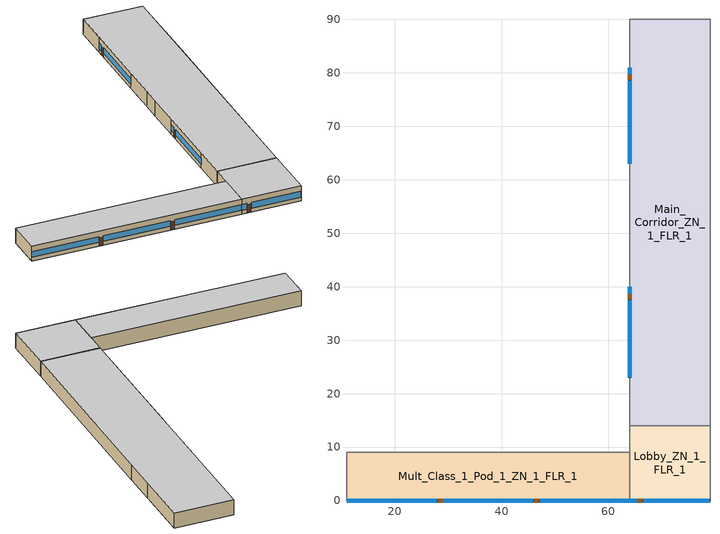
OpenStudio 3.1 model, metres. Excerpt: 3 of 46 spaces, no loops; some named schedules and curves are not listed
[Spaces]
Mult_Class_1_Pod_1_ZN_1_FLR_1
 floor ground: 64,9 64,0 11,0 11,9 z0
 wall outside: 11,0 64,0 z0:4
 wall to Lobby_ZN_1_FLR_1: 64,0 64,9 z0:4
 wall to Corner_Class_1_Pod_1_ZN_1_FLR_1: 11,9 11,0 z0:4
 wall to Corridor_Pod_1_ZN_1_FLR_1: 64,9 11,9 z0:4
 window: 11.05,0 27.87,0 / 29.09,0 45.91,0 / 47.13,0 63.95,0 z1.03:2.5
 door: 28.05,0 28.96,0 / 46.08,0 46.99,0 z0:2.13
 ceiling to Mult_Class_1_Pod_1_ZN_1_FLR_2: 64,0 64,9 11,9 11,0 z4
Main_Corridor_ZN_1_FLR_1
 floor ground: 79,90 79,14 64,14 64,90 z0
 wall outside: 64,81 64,63 / 64,40 64,23 z0:4
 wall to Mult_Class_2_Pod_1_ZN_1_FLR_1: 64,23 64,14 z0:4
 wall to Auditorium_ZN_1_FLR_1: 79,75 79,90 z0:4
 wall to Mult_Class_2_Pod_2_ZN_1_FLR_1: 64,63 64,54 z0:4
 wall to Lobby_ZN_1_FLR_1: 64,14 79,14 z0:4
 wall to Mult_Class_1_Pod_3_ZN_1_FLR_1: 64,90 64,81 z0:4
 wall to Mech_ZN_1_FLR_1: 79,66 79,75 z0:4
 wall to Mult_Class_1_Pod_2_ZN_1_FLR_1: 64,49 64,40 z0:4
 wall to Gym_ZN_1_FLR_1: 79,14 79,66 z0:4
 wall to Corridor_Pod_2_ZN_1_FLR_1: 64,54 64,49 z0:4
 wall to Bathrooms_ZN_1_FLR_1: 79,90 64,90 z0:4
 window: 64,80.95 64,79.73 / 64,78.51 64,63.05 z1:2.51; 64,39.95 64,38.73 z0.99:2.51; 64,37.51,2.51 64,37.51,0.99 64,23.06,0.99 64,23.05,2.51
 door: 64,79.62 64,78.7 / 64,38.55 64,37.63 z0:2.13
 ceiling to Main_Corridor_ZN_1_FLR_2: 79,14 79,90 64,90 64,14 z4
Lobby_ZN_1_FLR_1
 floor ground: 79,14 79,0 64,0 64,14 z0
 wall outside: 64,0 79,0 z0:4
 wall to Offices_ZN_1_FLR_1: 79,0 79,14 z0:4
 wall to Corridor_Pod_1_ZN_1_FLR_1: 64,14 64,9 z0:4
 window: 64.05,0 65.27,0 / 66.49,0 78.95,0 z0.97:2.51
 door: 65.43,0 66.35,0 z0:2.13
 ceiling to Lobby_ZN_1_FLR_2: 79,0 79,14 64,14 64,0 z4
[Site]
El Paso International Ap  Ut_TX_USA: Latitude {deg}=31.77; Longitude {deg}=-106.5; Time Zone {hr}=-7; Elevation {m}=1186; Terrain=City
[Building]
-SecondarySchool-ASHRAE 169-2006-3B created: 2020-11-10 15:39:57 -0700: North Axis {deg}=0; Default Construction Set=90.1-2010 - SecSchl - ASHRAE 169-2006-3B; Standards Number of Stories=2; Standards Number of Above Ground Stories=2; Standards Building Type=SecondarySchool
[ClimateZones]
Climate Zone Institution Name 1=ASHRAE; Climate Zone Document Name 1=ANSI/ASHRAE Standard 169; Climate Zone Document Year 1=2006; Climate Zone Value 1=3B; Climate Zone Institution Name 2=CEC; Climate Zone Document Name 2=California Climate Zone Descriptions; Climate Zone Document Year 2=1995
[Site:WaterMainsTemperature]
Calculation Method=Correlation; Annual Average Outdoor Air Temperature {C}=17.9417; Maximum Difference In Monthly Average Outdoor Air Temperatures {deltaC}=21.1
[SizingPeriod:DesignDay] Barometric Pressure {Pa}=87865; Sky Clearness=0; Rain Indicator=0; Snow Indicator=0; Day of Month=21; Daylight Saving Time Indicator=0; Humidity Indicating Type=Wetbulb; Dry-Bulb Temperature Range Modifier Type=DefaultMultipliers
Name | Maximum Dry-Bulb Temperature {C} | Daily Dry-Bulb Temperature Range {deltaC} | Humidity Indicating Conditions at Maximum Dry-Bulb | Wind Speed {m/s} | Wind Direction {deg} | Month | Day Type | Solar Model Indicator | ASHRAE Taub | ASHRAE Taud
El Paso International Ap  Ut Ann Clg .4% Condns DB=>MWB | 38.1 | 13 | 18.1 | 3.9 | 280 | 7 | SummerDesignDay | ASHRAETau | 0.605 | 1.547
El Paso International Ap  Ut Ann Htg 99.6% Condns DB | -5.2 | 0 | -5.2 | 2.2 | 20 | 12 | WinterDesignDay | ASHRAEClearSky
[Site:GroundTemperature:BuildingSurface]
20.78, 20.77, 20.81, 20.84, 20.91, 23.19, 23.53, 23.58, 23.59, 21.3, 20.97, 20.85
[Material:NoMass] Thermal Absorptance=0.9; Solar Absorptance=0.7
Name | Roughness | Thermal Resistance {m2-K/W} | Visible Absorptance
CP02 CARPET PAD | VeryRough | 0.21648 | 0.8
Typical Insulation R-6.78 | Smooth | 1.19347 | 0.7
Typical Carpet Pad | Smooth | 0.21648 | 0.8
Typical Insulation R-9.73 | Smooth | 1.71283 | 0.7
Typical Insulation R-19.72 | Smooth | 3.4722 | 0.7
Typical Insulation R-0.58 | Smooth | 0.101875 | 0.7
Typical Insulation R-0.01 | Smooth | 0.001 | 0.7
[Material]
Name | Roughness | Thickness {m} | Conductivity {W/m-K} | Density {kg/m3} | Specific Heat {J/kg-K} | Thermal Absorptance | Solar Absorptance | Visible Absorptance
100mm Normalweight concrete floor | MediumSmooth | 0.1016 | 2.31 | 2322 | 832
G01 13mm gypsum board | Smooth | 0.0127 | 0.16 | 800 | 1090 | 0.9 | 0.7 | 0.5
4 in. Normalweight Concrete Floor | MediumRough | 0.1016 | 2.31 | 2322 | 832 | 0.9 | 0.7 | 0.7
25mm Stucco | Smooth | 0.0254 | 0.72 | 1856 | 840 | 0.9 | 0.7 | 0.7
5/8 in. Gypsum Board | MediumSmooth | 0.0159 | 0.16 | 800 | 1090 | 0.9 | 0.7 | 0.7
Roof Membrane - Highly Reflective | VeryRough | 0.0095 | 0.16 | 1121.29 | 1460 | 0.75 | 0.45 | 0.7
Metal Roof Surface; F08 Metal surface | Smooth | 0.0008 | 45.28 | 7824 | 500 | 0.9 | 0.7 | 0.7
8 in. Normalweight Concrete Floor | MediumRough | 0.2032 | 2.31 | 2322 | 832 | 0.9 | 0.7 | 0.7
8 in. Concrete Block Basement Wall | MediumRough | 0.2032 | 1.326 | 1842 | 912 | 0.9 | 0.7 | 0.7
G05 25mm wood | MediumSmooth | 0.0254 | 0.15 | 608 | 1630 | 0.9 | 0.5 | 0.5
Std Wood 6inch | MediumSmooth | 0.15 | 0.12 | 540 | 1210 | 0.9 | 0.7 | 0.7
[DefaultConstructionSet]
90.1-2010 - SecSchl - ASHRAE 169-2006-3B: Default Exterior Surface Constructions=Default Surface Constructions 1; Default Interior Surface Constructions=Default Surface Constructions 2; Default Ground Contact Surface Constructions=Default Surface Constructions 3; Default Exterior SubSurface Constructions=Default Sub Surface Constructions 1; Default Interior SubSurface Constructions=Default Sub Surface Constructions 2; Interior Partition Construction=Typical Interior Partition
[DefaultSurfaceConstructions]
Name | Floor Construction | Wall Construction | Roof Ceiling Construction
Default Surface Constructions 1 | Typical Insulated Exterior Mass Floor R-9.35 | Typical Insulated Steel Framed Exterior Wall R-11.9 | Typical IEAD Roof - Highly Reflective R-20.83
Default Surface Constructions 2 | Typical Interior Floor | Typical Interior Wall | Typical Interior Ceiling
Default Surface Constructions 3 | Smallhotel 2010 Slab Floor | Typical Insulated Basement Mass Wall
[Construction]
Typical Insulated Exterior Mass Floor R-9.35: Typical Insulation R-6.78, 4 in. Normalweight Concrete Floor, Typical Carpet Pad
Typical Insulated Steel Framed Exterior Wall R-11.9: 25mm Stucco, 5/8 in. Gypsum Board, Typical Insulation R-9.73, 5/8 in. Gypsum Board
Typical IEAD Roof - Highly Reflective R-20.83: Roof Membrane - Highly Reflective, Typical Insulation R-19.72, Metal Roof Surface
Typical Interior Floor: 100mm Normalweight concrete floor, CP02 CARPET PAD
Typical Interior Wall: G01 13mm gypsum board, G01 13mm gypsum board
Typical Interior Ceiling: CP02 CARPET PAD, 100mm Normalweight concrete floor
Smallhotel 2010 Slab Floor: 8 in. Normalweight Concrete Floor, CP02 CARPET PAD
Typical Insulated Basement Mass Wall: 8 in. Concrete Block Basement Wall
U 0.62 SHGC 0.25 Dbl Ref-C-H Clr 6mm/6mm Air: REF C CLEAR HI 6MM, AIR 6MM, CLEAR 6MM
Typical Insulated Metal Door R-1.43: F08 Metal surface, Typical Insulation R-0.58
U 0.88 SHGC 0.16 Sgl Ref-A-L Clr 6mm: REF A CLEAR LO 6MM
Typical Overhead Door R-0.86: Typical Insulation R-0.01
U 1.17 SHGC 0.39 Simple Glazing Skylight U-1.17 SHGC 0.39: U 1.17 SHGC 0.39 Simple Glazing U-1.17 SHGC 0.39
Typical Interior Window: Clear 3mm
Typical Interior Door; Typical Interior Partition: G05 25mm wood
InteriorFurnishings: Std Wood 6inch
[DefaultSubSurfaceConstructions]
Name | Fixed Window Construction | Operable Window Construction | Door Construction | Glass Door Construction | Overhead Door Construction | Skylight Construction | Tubular Daylight Dome Construction | Tubular Daylight Diffuser Construction
Default Sub Surface Constructions 1 | U 0.62 SHGC 0.25 Dbl Ref-C-H Clr 6mm/6mm Air | U 0.62 SHGC 0.25 Dbl Ref-C-H Clr 6mm/6mm Air | Typical Insulated Metal Door R-1.43 | U 0.88 SHGC 0.16 Sgl Ref-A-L Clr 6mm | Typical Overhead Door R-0.86 | U 1.17 SHGC 0.39 Simple Glazing Skylight U-1.17 SHGC 0.39 | Typical Interior Window | Typical Interior Window
Default Sub Surface Constructions 2 | Typical Interior Window | Typical Interior Window | Typical Interior Door
[WindowMaterial:Glazing] Optical Data Type=SpectralAverage; Infrared Transmittance at Normal Incidence=0; Front Side Infrared Hemispherical Emissivity=0.84; Conductivity {W/m-K}=0.9; Dirt Correction Factor for Solar and Visible Transmittance=1; Solar Diffusing=No
Name | Thickness {m} | Solar Transmittance at Normal Incidence | Front Side Solar Reflectance at Normal Incidence | Back Side Solar Reflectance at Normal Incidence | Visible Transmittance at Normal Incidence | Front Side Visible Reflectance at Normal Incidence | Back Side Visible Reflectance at Normal Incidence | Back Side Infrared Hemispherical Emissivity
REF C CLEAR HI 6MM | 0.006 | 0.2 | 0.16 | 0.39 | 0.22 | 0.17 | 0.35 | 0.55
CLEAR 6MM | 0.006 | 0.775 | 0.071 | 0.071 | 0.881 | 0.08 | 0.08 | 0.84
REF A CLEAR LO 6MM | 0.006 | 0.066 | 0.341 | 0.493 | 0.08 | 0.41 | 0.37 | 0.4
Clear 3mm | 0.003 | 0.837 | 0.075 | 0.075 | 0.898 | 0.081 | 0.081 | 0.84
[WindowMaterial:Gas]
AIR 6MM: Gas Type=Air; Thickness {m}=0.0063
[WindowMaterial:SimpleGlazingSystem]
U 1.17 SHGC 0.39 Simple Glazing U-1.17 SHGC 0.39: U-Factor {W/m2-K}=6.64357; Solar Heat Gain Coefficient=0.39; Visible Transmittance=0.23
[Space] Building Story=Building Story 1; Part of Total Floor Area=Yes
Name | Space Type | Thermal Zone
Mult_Class_1_Pod_1_ZN_1_FLR_1 | SecondarySchool Classroom | Mult_Class_1_Pod_1_ZN_1_FLR_1 ZN
Main_Corridor_ZN_1_FLR_1 | SecondarySchool Corridor | Main_Corridor_ZN_1_FLR_1 ZN
Lobby_ZN_1_FLR_1 | SecondarySchool Lobby | Lobby_ZN_1_FLR_1 ZN
[BuildingStory]
Building Story 1: Nominal Z Coordinate {m}=0
[SpaceType] Standards Building Type=SecondarySchool
Name | Default Schedule Set | Design Specification Outdoor Air Object | Standards Space Type
SecondarySchool Lobby | SecondarySchool Lobby Schedule Set | SecondarySchool Lobby Ventilation | Lobby
SecondarySchool Corridor | SecondarySchool Corridor Schedule Set | SecondarySchool Corridor Ventilation | Corridor
SecondarySchool Classroom | SecondarySchool Classroom Schedule Set | SecondarySchool Classroom Ventilation | Classroom
[People:Definition]
SecondarySchool Classroom People Definition: Number of People Calculation Method=People/Area; People per Space Floor Area {person/m2}=0.376737; Fraction Radiant=0.3
[People]
SecondarySchool Classroom People: People Definition=SecondarySchool Classroom People Definition; Space or SpaceType=SecondarySchool Classroom; Work Efficiency Schedule=Work Efficiency Schedule; Clothing Insulation Schedule=Clothing Schedule; Air Velocity Schedule=Air Velocity Schedule; Multiplier=1
[Lights:Definition] Design Level Calculation Method=Watts/Area; Fraction Radiant=0.37; Fraction Visible=0.2; Return Air Fraction=0
Name | Watts per Space Floor Area {W/m2}
SecondarySchool Classroom Lights Definition | 13.3472
SecondarySchool Corridor Lights Definition | 7.10418
SecondarySchool Lobby Lights Definition | 9.68752
[Lights] Fraction Replaceable=1
Name | Lights Definition | Space or SpaceType | Schedule
SecondarySchool Classroom Lights | SecondarySchool Classroom Lights Definition | SecondarySchool Classroom | SchoolSecondary BLDG_LIGHT_CLASSROOM_SCH_2010 OccSensor Reduction
SecondarySchool Corridor Lights | SecondarySchool Corridor Lights Definition | SecondarySchool Corridor
SecondarySchool Lobby Lights | SecondarySchool Lobby Lights Definition | SecondarySchool Lobby
[ElectricEquipment:Definition] Design Level Calculation Method=Watts/Area; Fraction Latent=0; Fraction Radiant=0.5; Fraction Lost=0
Name | Watts per Space Floor Area {W/m2}
SecondarySchool Classroom Elec Equip Definition | 9.99967
SecondarySchool Corridor Elec Equip Definition; SecondarySchool Lobby Elec Equip Definition | 3.98265
[ElectricEquipment]
Name | Electric Equipment Definition | Space or SpaceType
SecondarySchool Classroom Elec Equip | SecondarySchool Classroom Elec Equip Definition | SecondarySchool Classroom
SecondarySchool Corridor Elec Equip | SecondarySchool Corridor Elec Equip Definition | SecondarySchool Corridor
SecondarySchool Lobby Elec Equip | SecondarySchool Lobby Elec Equip Definition | SecondarySchool Lobby
[DesignSpecification:OutdoorAir] Outdoor Air Method=Sum; Outdoor Air Flow per Person {m3/s-person}=0; Outdoor Air Flow Rate {m3/s}=0; Outdoor Air Flow Air Changes per Hour {1/hr}=0
Name | Outdoor Air Flow per Floor Area {m3/s-m2}
SecondarySchool Classroom Ventilation | 0.0023876
SecondarySchool Corridor Ventilation; SecondarySchool Lobby Ventilation | 0.0003048
[DefaultScheduleSet] Number of People Schedule=SchoolSecondary BLDG_OCC_SCH; People Activity Level Schedule=SchoolSecondary ACTIVITY_SCH; Electric Equipment Schedule=SchoolSecondary BLDG_EQUIP_SCH; Infiltration Schedule=SchoolSecondary INFIL_SCH_PNNL
Name | Lighting Schedule
SecondarySchool Classroom Schedule Set | SchoolSecondary BLDG_LIGHT_CLASSROOM_SCH_2010
SecondarySchool Corridor Schedule Set | SchoolSecondary BLDG_LIGHT_CORRIDOR_SCH_2010
SecondarySchool Lobby Schedule Set | SchoolSecondary BLDG_LIGHT_LOBBYFLR1_SCH_2010
[ThermostatSetpoint:DualSetpoint] Heating Setpoint Temperature Schedule=SchoolSecondary HTGSETP_SCH_YES_OPTIMUM; Cooling Setpoint Temperature Schedule=SchoolSecondary CLGSETP_SCH_NO_SETBACK
SecondarySchool Lobby Thermostat 1; SecondarySchool Corridor Thermostat 7; SecondarySchool Classroom Thermostat 13
[SpaceInfiltration:DesignFlowRate] Schedule=SchoolSecondary INFIL_SCH_PNNL; Design Flow Rate Calculation Method=Flow/ExteriorArea; Flow per Exterior Surface Area {m3/s-m2}=0.000569573; Constant Term Coefficient=0; Temperature Term Coefficient=0; Velocity Term Coefficient=0.224; Velocity Squared Term Coefficient=0
Name | Space or SpaceType
Lobby_ZN_1_FLR_1 Infiltration | Lobby_ZN_1_FLR_1
Main_Corridor_ZN_1_FLR_1 Infiltration | Main_Corridor_ZN_1_FLR_1
Mult_Class_1_Pod_1_ZN_1_FLR_1 Infiltration | Mult_Class_1_Pod_1_ZN_1_FLR_1
[ThermalZone] Use Ideal Air Loads=No
Name | Primary Daylighting Control | Fraction of Zone Controlled by Primary Daylighting Control | Secondary Daylighting Control | Fraction of Zone Controlled by Secondary Daylighting Control | Thermostat
Lobby_ZN_1_FLR_1 ZN | Lobby_ZN_1_FLR_1 Daylt Sensor 1 | 0.09 | Lobby_ZN_1_FLR_1 Daylt Sensor 2 | 0.09 | SecondarySchool Lobby Thermostat 1
Main_Corridor_ZN_1_FLR_1 ZN | Main_Corridor_ZN_1_FLR_1 Daylt Sensor 1 | 0.041 | Main_Corridor_ZN_1_FLR_1 Daylt Sensor 2 | 0.041 | SecondarySchool Corridor Thermostat 7
Mult_Class_1_Pod_1_ZN_1_FLR_1 ZN | Mult_Class_1_Pod_1_ZN_1_FLR_1 Daylt Sensor 1 | 0.139 | Mult_Class_1_Pod_1_ZN_1_FLR_1 Daylt Sensor 2 | 0.139 | SecondarySchool Classroom Thermostat 13
[AvailabilityManager:NightCycle] Applicability Schedule=Always On Discrete; Control Type=CycleOnAny; Thermostat Tolerance {deltaC}=1; Cycling Run Time {s}=1800
Availability Manager Night Cycle 1; Availability Manager Night Cycle 2; Availability Manager Night Cycle 3; Availability Manager Night Cycle 4; Availability Manager Night Cycle 5; Availability Manager Night Cycle 6; Availability Manager Night Cycle 7; Availability Manager Night Cycle 8; Availability Manager Night Cycle 9
[Refrigeration:Compressor] Refrigeration Compressor Power Curve=Old_Low_Temp_Comp_Pwr_Curve; Refrigeration Compressor Capacity Curve=Old_Low_Temp_Comp_Cap_Curve; Rated Return Gas Temperature {C}=18.3; Rated Subcooling {deltaC}=0
Refrigeration Compressor 1; Refrigeration Compressor 2; Refrigeration Compressor 3; Refrigeration Compressor 4; Refrigeration Compressor 5; Refrigeration Compressor 6; Refrigeration Compressor 7; Refrigeration Compressor 8; Refrigeration Compressor 9; Refrigeration Compressor 10; Refrigeration Compressor 11; Refrigeration Compressor 12; Refrigeration Compressor 13; Refrigeration Compressor 14; Refrigeration Compressor 15; Refrigeration Compressor 16; Refrigeration Compressor 17; Refrigeration Compressor 18; Refrigeration Compressor 19; Refrigeration Compressor 20
[InternalMass:Definition]
Internal Mass Definition 1: Construction=InteriorFurnishings; Design Level Calculation Method=SurfaceArea/Area; Surface Area per Space Floor Area=2
[InternalMass] Internal Mass Definition=Internal Mass Definition 1; Multiplier=1
Name | Space or SpaceType
Main_Corridor_ZN_1_FLR_1 Mass | Main_Corridor_ZN_1_FLR_1
Mult_Class_1_Pod_1_ZN_1_FLR_1 Mass | Mult_Class_1_Pod_1_ZN_1_FLR_1
Lobby_ZN_1_FLR_1 Mass | Lobby_ZN_1_FLR_1
[EnergyManagementSystem:Sensor] Output Variable or Output Meter Index Key=Environment
Name | Output Variable or Output Meter
Mains_Water_Temp_Sen | Site Mains Water Temperature
OAT; OAT_1; OAT_2; OAT_3; OAT_4; OAT_5; OAT_6 | Site Outdoor Air Drybulb Temperature
[EnergyManagementSystem:Actuator] Actuated Component Control Type=Schedule Value
Name | Actuated Component | Actuated Component Type
Mains_Water_Temp_Act | Mains Water Temperature | Schedule:Constant
AuditoriumZN1FLR1ZNPSZAC37HtgSch0; CafeteriaZN1FLR1ZNPSZAC59HtgSch0; GymZN1FLR1ZNPSZAC15HtgSch0 | SchoolSecondary HTGSETP_SCH_PSZ_AC | Schedule:Year
AuditoriumZN1FLR1ZNPSZAC37ClgSch0; CafeteriaZN1FLR1ZNPSZAC59ClgSch0; GymZN1FLR1ZNPSZAC15ClgSch0; VAVOTHERClgSch0; VAVPOD1ClgSch0; VAVPOD2ClgSch0; VAVPOD3ClgSch0 | SchoolSecondary CLGSETP_SCH_NO_SETBACK | Schedule:Year
VAVOTHERHtgSch0; VAVPOD1HtgSch0; VAVPOD2HtgSch0; VAVPOD3HtgSch0 | SchoolSecondary HTGSETP_SCH_YES_OPTIMUM | Schedule:Year
VAVOTHERHtgSch1 | SchoolSecondary HTGSETP_SCH_Setback | Schedule:Year
VAVOTHERClgSch1 | SchoolSecondary CLGSETP_SCH_Setback | Schedule:Year
[EnergyManagementSystem:Program]
Mains_Water_Prg: SET Mains_Water_Temp_Act = Mains_Water_Temp_Sen
AuditoriumZN1FLR1ZNPSZAC37OptimumStartProg0: IF DaylightSavings==0 && DayOfWeek>1 && Hour==5 && OAT<23.9 && OAT>1.7; SET AuditoriumZN1FLR1ZNPSZAC37ClgSch0 = 29.4; SET AuditoriumZN1FLR1ZNPSZAC37HtgSch0 = 15.6; ELSEIF DaylightSavings==0 && DayOfWeek==1 && Hour==7 && OAT<23.9 && OAT>1.7; SET AuditoriumZN1FLR1ZNPSZAC37ClgSch0 = 29.4; SET AuditoriumZN1FLR1ZNPSZAC37HtgSch0 = 15.6; ELSEIF DaylightSavings==1 && DayOfWeek>1 && Hour==4 && OAT<23.9 && OAT>1.7; SET AuditoriumZN1FLR1ZNPSZAC37ClgSch0 = 29.4; SET AuditoriumZN1FLR1ZNPSZAC37HtgSch0 = 15.6; ELSEIF DaylightSavings==1 && DayOfWeek==1 && Hour==6 && OAT<23.9 && OAT>1.7; SET AuditoriumZN1FLR1ZNPSZAC37ClgSch0 = 29.4; SET AuditoriumZN1FLR1ZNPSZAC37HtgSch0 = 15.6; ELSE; SET AuditoriumZN1FLR1ZNPSZAC37ClgSch0 = NULL; SET AuditoriumZN1FLR1ZNPSZAC37HtgSch0 = NULL; ENDIF
CafeteriaZN1FLR1ZNPSZAC59OptimumStartProg0: IF DaylightSavings==0 && DayOfWeek>1 && Hour==5 && OAT_1<23.9 && OAT_1>1.7; SET CafeteriaZN1FLR1ZNPSZAC59ClgSch0 = 29.4; SET CafeteriaZN1FLR1ZNPSZAC59HtgSch0 = 15.6; ELSEIF DaylightSavings==0 && DayOfWeek==1 && Hour==7 && OAT_1<23.9 && OAT_1>1.7; SET CafeteriaZN1FLR1ZNPSZAC59ClgSch0 = 29.4; SET CafeteriaZN1FLR1ZNPSZAC59HtgSch0 = 15.6; ELSEIF DaylightSavings==1 && DayOfWeek>1 && Hour==4 && OAT_1<23.9 && OAT_1>1.7; SET CafeteriaZN1FLR1ZNPSZAC59ClgSch0 = 29.4; SET CafeteriaZN1FLR1ZNPSZAC59HtgSch0 = 15.6; ELSEIF DaylightSavings==1 && DayOfWeek==1 && Hour==6 && OAT_1<23.9 && OAT_1>1.7; SET CafeteriaZN1FLR1ZNPSZAC59ClgSch0 = 29.4; SET CafeteriaZN1FLR1ZNPSZAC59HtgSch0 = 15.6; ELSE; SET CafeteriaZN1FLR1ZNPSZAC59ClgSch0 = NULL; SET CafeteriaZN1FLR1ZNPSZAC59HtgSch0 = NULL; ENDIF
GymZN1FLR1ZNPSZAC15OptimumStartProg0: IF DaylightSavings==0 && DayOfWeek>1 && Hour==5 && OAT_2<23.9 && OAT_2>1.7; SET GymZN1FLR1ZNPSZAC15ClgSch0 = 29.4; SET GymZN1FLR1ZNPSZAC15HtgSch0 = 15.6; ELSEIF DaylightSavings==0 && DayOfWeek==1 && Hour==7 && OAT_2<23.9 && OAT_2>1.7; SET GymZN1FLR1ZNPSZAC15ClgSch0 = 29.4; SET GymZN1FLR1ZNPSZAC15HtgSch0 = 15.6; ELSEIF DaylightSavings==1 && DayOfWeek>1 && Hour==4 && OAT_2<23.9 && OAT_2>1.7; SET GymZN1FLR1ZNPSZAC15ClgSch0 = 29.4; SET GymZN1FLR1ZNPSZAC15HtgSch0 = 15.6; ELSEIF DaylightSavings==1 && DayOfWeek==1 && Hour==6 && OAT_2<23.9 && OAT_2>1.7; SET GymZN1FLR1ZNPSZAC15ClgSch0 = 29.4; SET GymZN1FLR1ZNPSZAC15HtgSch0 = 15.6; ELSE; SET GymZN1FLR1ZNPSZAC15ClgSch0 = NULL; SET GymZN1FLR1ZNPSZAC15HtgSch0 = NULL; ENDIF
VAVOTHEROptimumStartProg0: IF DaylightSavings==0 && DayOfWeek>1 && Hour==5 && OAT_3<23.9 && OAT_3>1.7; SET VAVOTHERClgSch0 = 29.4; SET VAVOTHERHtgSch0 = 15.6; ELSEIF DaylightSavings==0 && DayOfWeek==1 && Hour==7 && OAT_3<23.9 && OAT_3>1.7; SET VAVOTHERClgSch0 = 29.4; SET VAVOTHERHtgSch0 = 15.6; ELSEIF DaylightSavings==1 && DayOfWeek>1 && Hour==4 && OAT_3<23.9 && OAT_3>1.7; SET VAVOTHERClgSch0 = 29.4; SET VAVOTHERHtgSch0 = 15.6; ELSEIF DaylightSavings==1 && DayOfWeek==1 && Hour==6 && OAT_3<23.9 && OAT_3>1.7; SET VAVOTHERClgSch0 = 29.4; SET VAVOTHERHtgSch0 = 15.6; ELSE; SET VAVOTHERClgSch0 = NULL; SET VAVOTHERHtgSch0 = NULL; ENDIF
VAVOTHEROptimumStartProg1: IF DaylightSavings==0 && DayOfWeek>1 && Hour==5 && OAT_3<23.9 && OAT_3>1.7; SET VAVOTHERClgSch1 = 29.4; SET VAVOTHERHtgSch1 = 15.6; ELSEIF DaylightSavings==0 && DayOfWeek==1 && Hour==7 && OAT_3<23.9 && OAT_3>1.7; SET VAVOTHERClgSch1 = 29.4; SET VAVOTHERHtgSch1 = 15.6; ELSEIF DaylightSavings==1 && DayOfWeek>1 && Hour==4 && OAT_3<23.9 && OAT_3>1.7; SET VAVOTHERClgSch1 = 29.4; SET VAVOTHERHtgSch1 = 15.6; ELSEIF DaylightSavings==1 && DayOfWeek==1 && Hour==6 && OAT_3<23.9 && OAT_3>1.7; SET VAVOTHERClgSch1 = 29.4; SET VAVOTHERHtgSch1 = 15.6; ELSE; SET VAVOTHERClgSch1 = NULL; SET VAVOTHERHtgSch1 = NULL; ENDIF
[Exterior:Lights:Definition]
Name | Design Level {W}
Occ Sensing Exterior Lights Def | 8552
NonDimming Exterior Lights Def | 441.8
[Exterior:Lights] Control Option=AstronomicalClock
Name | Exterior Lights Definition | Schedule
Occ Sensing Exterior Lights Def | Occ Sensing Exterior Lights Def | SchoolSecondary Exterior_lighting_schedule_b
NonDimming Exterior Lights Def | NonDimming Exterior Lights Def | SchoolSecondary Exterior_lighting_schedule_a
[Daylighting:Control] Position Z-Coordinate {m}=0.762; Lighting Control Type=Stepped; Minimum Input Power Fraction for Continuous Dimming Control=0.3; Minimum Light Output Fraction for Continuous Dimming Control=0.2; Number of Stepped Control Steps=3; Probability Lighting will be Reset When Needed in Manual Stepped Control=1; Maximum Allowable Discomfort Glare Index=22
Name | Space | Position X-Coordinate {m} | Position Y-Coordinate {m} | Illuminance Setpoint {lux}
Lobby_ZN_1_FLR_1 Daylt Sensor 1 | Lobby_ZN_1_FLR_1 | 0.6596 | 1.65619 | 375
Lobby_ZN_1_FLR_1 Daylt Sensor 2 | Lobby_ZN_1_FLR_1 | 8.7192 | 3.33748 | 375
Main_Corridor_ZN_1_FLR_1 Daylt Sensor 1 | Main_Corridor_ZN_1_FLR_1 | 1.65547 | 25.3404 | 375
Main_Corridor_ZN_1_FLR_1 Daylt Sensor 2 | Main_Corridor_ZN_1_FLR_1 | 3.33603 | 16.2828 | 375
Mult_Class_1_Pod_1_ZN_1_FLR_1 Daylt Sensor 1 | Mult_Class_1_Pod_1_ZN_1_FLR_1 | 8.460321 | 1.65176 | 500
Mult_Class_1_Pod_1_ZN_1_FLR_1 Daylt Sensor 2 | Mult_Class_1_Pod_1_ZN_1_FLR_1 | 26.5002 | 3.32854 | 500
